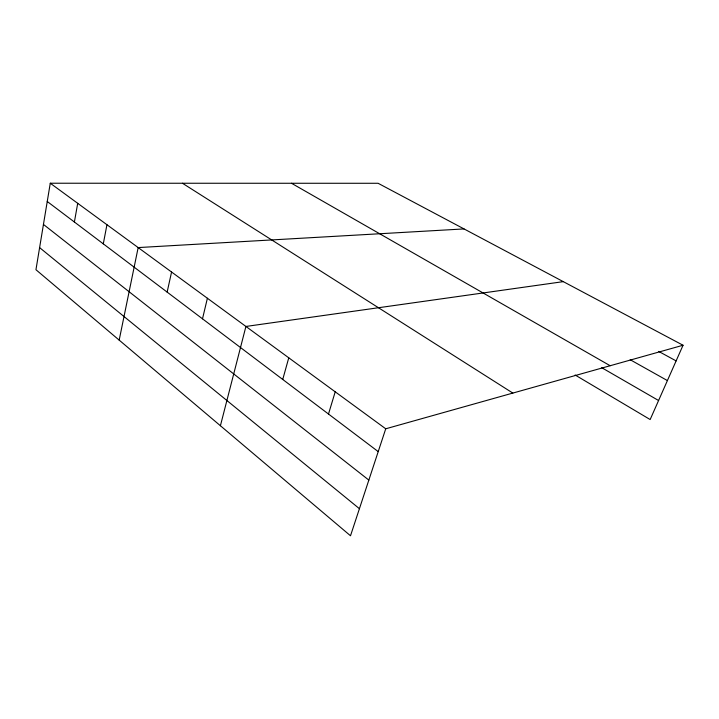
<?xml version="1.0" encoding="UTF-8"?>
<svg xmlns="http://www.w3.org/2000/svg" width="719" height="719" viewBox="0 0 719 719"><rect width="100%" height="100%" fill="white"/><g stroke="black" fill="none" stroke-linecap="round" stroke-linejoin="round"><path stroke-width="1.08" d="M683.05 345.246L378.095 183.282L50.267 183.228L35.95 269.724L350.504 535.772L385.735 428.794L683.05 345.246L650.156 419.545L575.137 375.012M74.39 222.009L77.706 203.324M103.293 243.858L106.951 224.723M119.174 340.114L138.165 247.579L464.025 228.921M167.141 292.094L171.571 272.025M202.497 318.823L207.396 298.25M220.409 425.738L245.916 326.453L563.283 281.641M282.738 379.461L288.768 357.81M328.493 414.036L335.216 391.81M658.667 351.402L676.121 360.902M630.195 359.725L667.403 380.576M291.501 183.264L610.152 365.728M601.731 367.688L658.577 400.519M182.473 183.255L512.845 393.077M50.267 183.228L385.735 428.794M47.238 201.491L378.221 451.613M43.446 224.427L368.838 480.094M39.608 247.624L359.419 508.693"/></g></svg>
